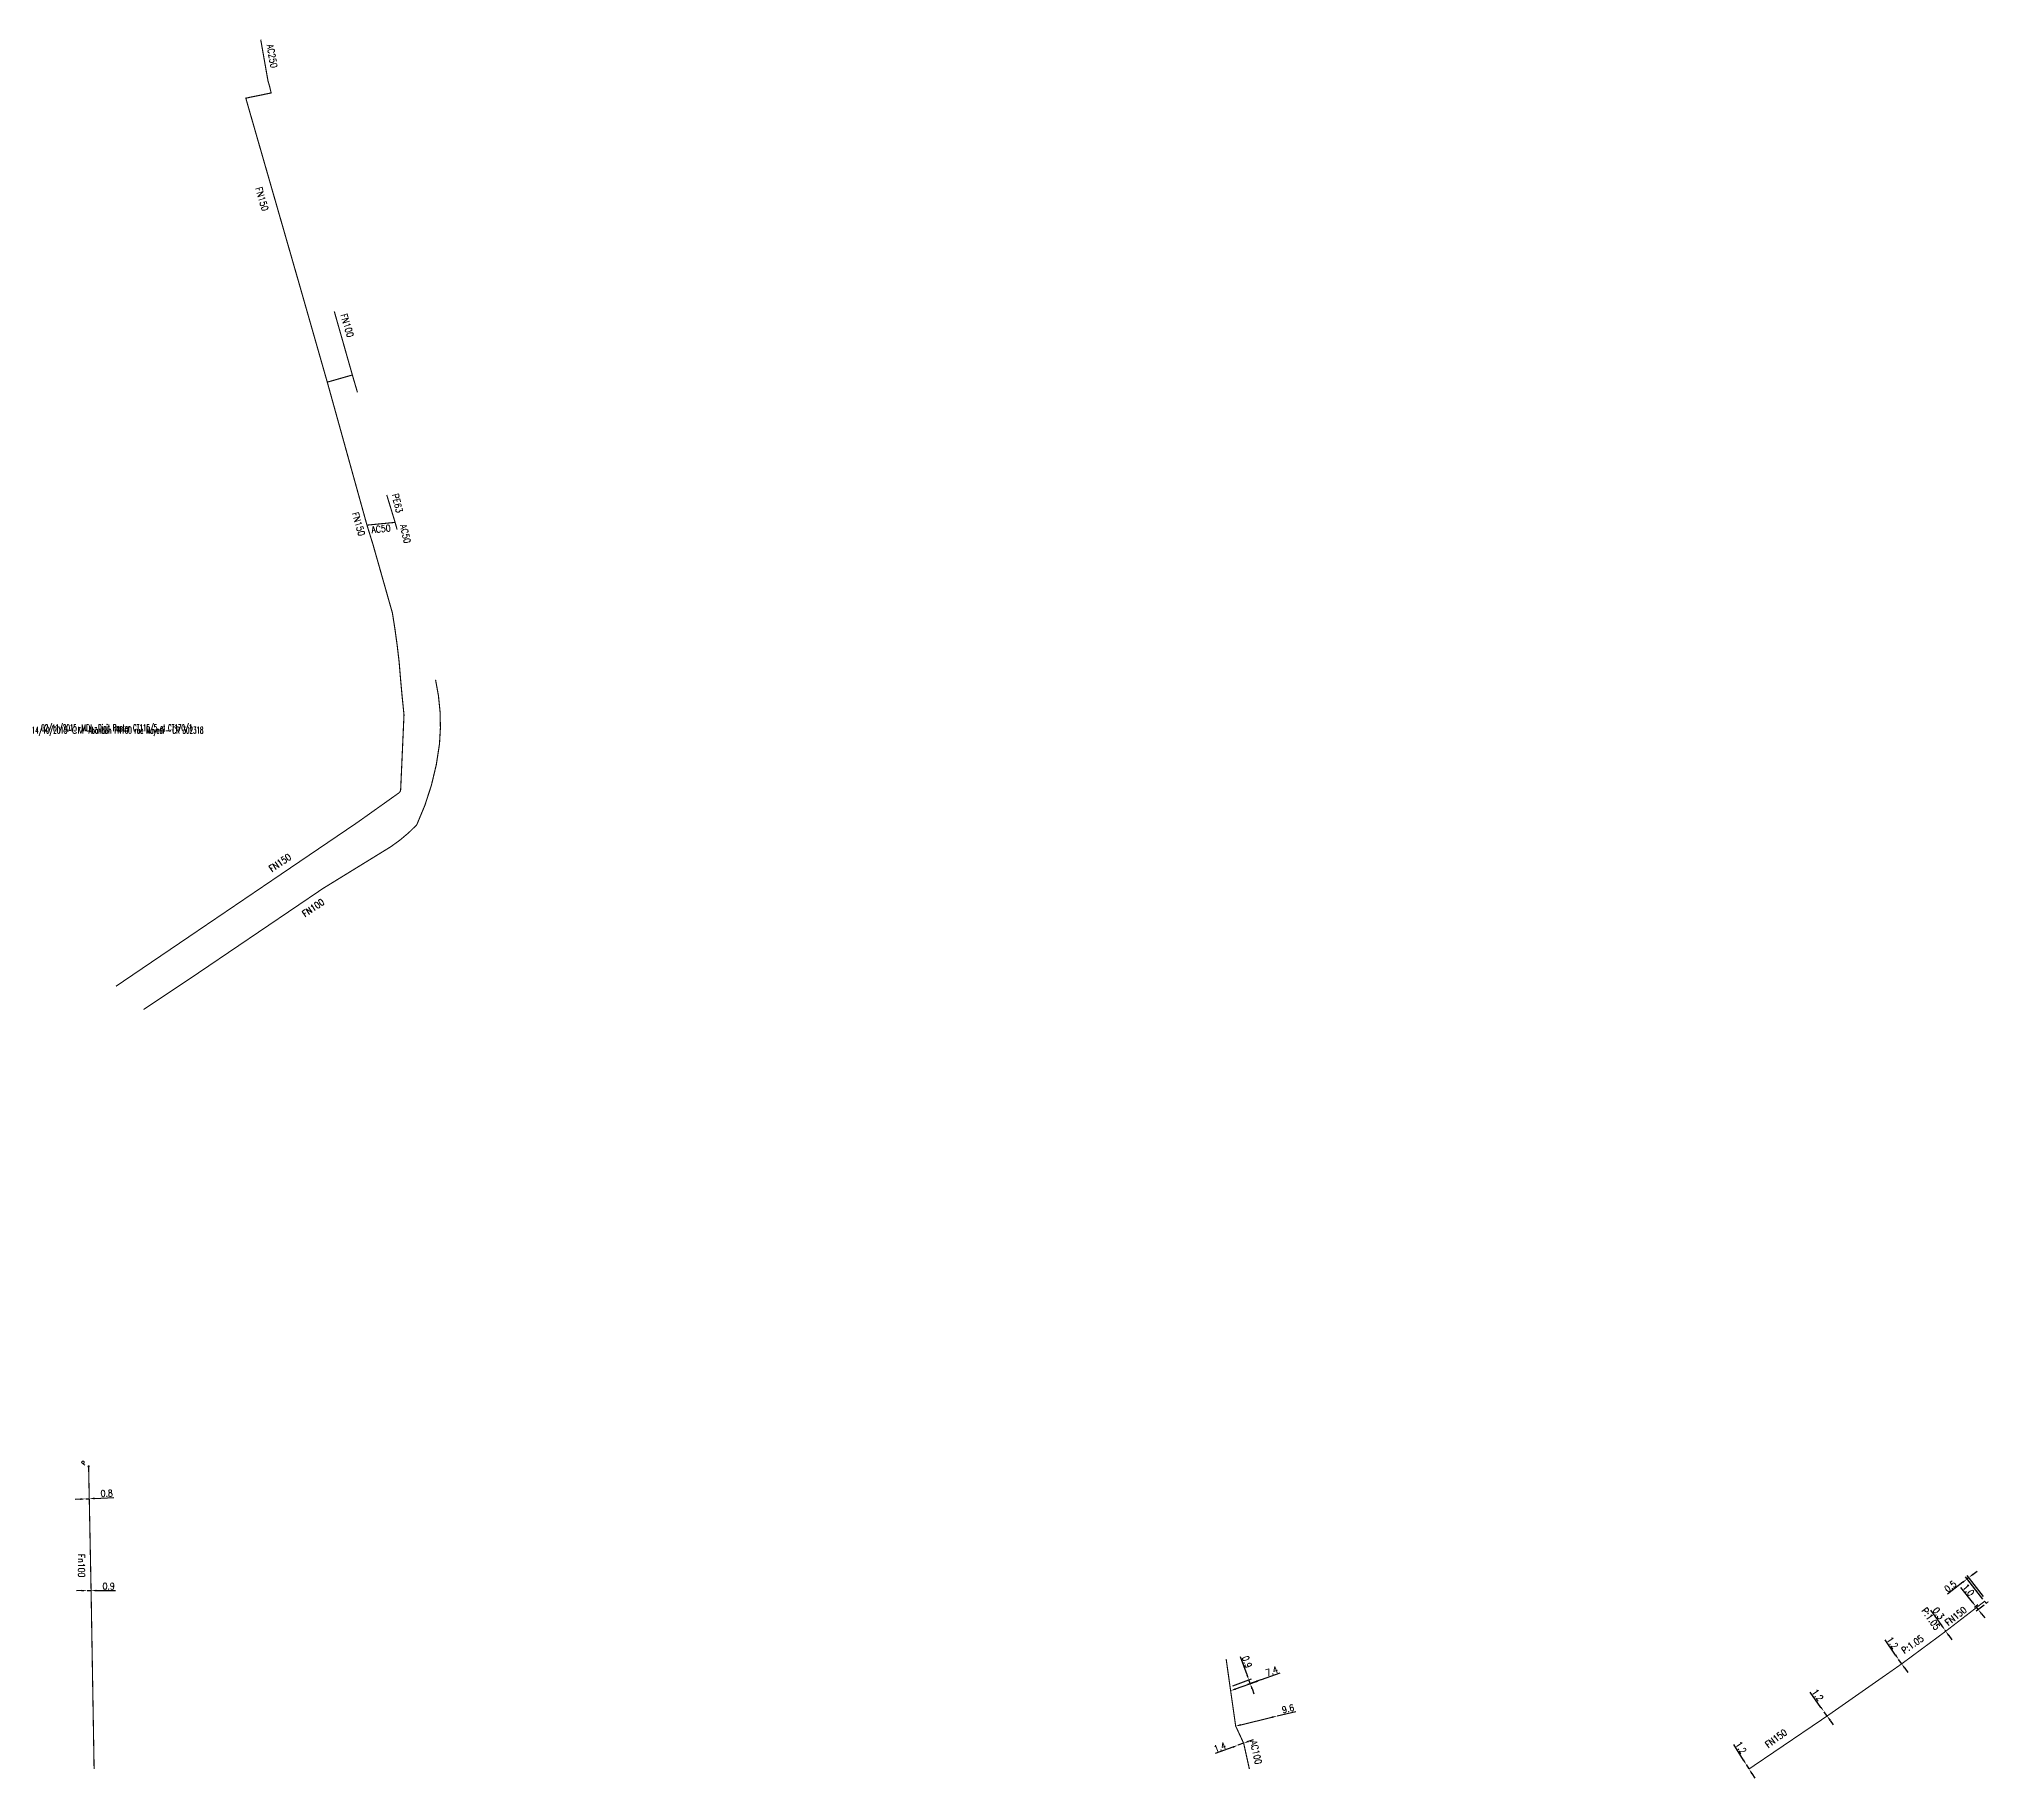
# Model space of a CAD drawing. Header units: millimetres. Extents: x 161000 to 162000, y 120998 to 122000.
# Drawn here: x 161025.5 to 161464.8, y 120998 to 121389.9 of the extents above; entities that cross this region are included whole.
import ezdxf
from ezdxf.enums import TextEntityAlignment as Align

# ---------------------------------------------------------------- set-up
doc = ezdxf.new("R2010")
doc.units = ezdxf.units.MM
doc.layers.get('0').update_dxf_attribs({"linetype": 'CONTINUOUS'})
doc.layers.get('Defpoints').update_dxf_attribs({"linetype": 'CONTINUOUS'})
for name, color, linetype in [('L_300', 7, 'CONTINUOUS'), ('L_908', 5, 'CONTINUOUS'), ('L_910', 7, 'CONTINUOUS')]:
    doc.layers.add(name, color=color, linetype=linetype)
doc.styles.add('G_ROMANS', font='ROMANS.SHX', dxfattribs={"width": 0.75})
doc.styles.get("Standard").update_dxf_attribs({"font": 'romans.shx', "width": 0.85})
doc.linetypes.add('BP_HS', pattern='A,2,-1,["G",Standard,S=0.85,R=0,X=-0.27,Y=-0.4],-1', length=4)
doc.dimstyles.get("Standard").update_dxf_attribs({"dimtxt": 1.5, "dimasz": 1.2, "dimexe": 0.625, "dimexo": 0.625, "dimgap": 0.25, "dimtad": 1, "dimdec": 1, "dimzin": 0, "dimdsep": 46, "dimtxsty": 'Standard', "dimcen": -0.5, "dimadec": 0, "dimazin": 0, "dimtfac": 1, "dimtdec": 1, "dimtmove": 0, "dimatfit": 3, "dimfxl": 0, "dimtolj": 1, "dimtzin": 0, "dimarcsym": 0})

# ---------------------------------------------------------------- blocks, each defined once
blk = doc.blocks.new('*D1')
at = {"layer": 'Defpoints', "color": 0, "linetype": 'Continuous', "transparency": 16777216}
for p in [(161035.99, 121060.9), (161035.99, 121060.9), (161036.79, 121060.94)]:
    blk.add_point(p, dxfattribs=at)
at = {"layer": 'L_908', "color": 0, "linetype": 'Continuous', "lineweight": -2, "transparency": 16777216}
for p, q in [((161034.79, 121060.83), (161033.59, 121060.77)), ((161035.99, 121060.9), (161036.79, 121060.94)), ((161037.98, 121061), (161042.35, 121061.23))]:
    blk.add_line(p, q, dxfattribs=at)
at = {"layer": 'L_908', "color": 0, "linetype": 'Continuous', "transparency": 16777216}
for points in [[(161034.78, 121061.03), (161034.8, 121060.63), (161035.99, 121060.9)], [(161037.97, 121061.2), (161037.99, 121060.8), (161036.79, 121060.94)]]:
    blk.add_solid(points, dxfattribs=at)
at = {"layer": 'L_908', "color": 0, "linetype": 'Continuous', "transparency": 16777216, "insert": (161040.71, 121062.15), "char_height": 1.5, "attachment_point": 5, "rotation": 3.0254}
blk.add_mtext('\\A1;0.8', dxfattribs=at)
blk = doc.blocks.new('*D2')
at = {"layer": 'Defpoints', "color": 0, "linetype": 'Continuous', "transparency": 16777216}
for p in [(161036.3, 121040.22), (161036.3, 121040.22), (161037.2, 121040.22)]:
    blk.add_point(p, dxfattribs=at)
at = {"layer": 'L_908', "color": 0, "linetype": 'Continuous', "lineweight": -2, "transparency": 16777216}
for p, q in [((161035.1, 121040.21), (161033.9, 121040.2)), ((161036.3, 121040.22), (161037.2, 121040.22)), ((161038.4, 121040.23), (161042.71, 121040.25))]:
    blk.add_line(p, q, dxfattribs=at)
at = {"layer": 'L_908', "color": 0, "linetype": 'Continuous', "transparency": 16777216}
for points in [[(161035.1, 121040.41), (161035.1, 121040.01), (161036.3, 121040.22)], [(161038.4, 121040.43), (161038.4, 121040.03), (161037.2, 121040.22)]]:
    blk.add_solid(points, dxfattribs=at)
at = {"layer": 'L_908', "color": 0, "linetype": 'Continuous', "transparency": 16777216, "insert": (161041.15, 121041.24), "char_height": 1.5, "attachment_point": 5, "rotation": 0.2821}
blk.add_mtext('\\A1;0.9', dxfattribs=at)
blk = doc.blocks.new('L_300_12')
at = {"color": 0, "linetype": 'Continuous', "const_width": 0.248, "flags": 128}
blk.add_lwpolyline([(-0.13, 0, 1), (0.13, 0, 1)], format="xyb", close=True, dxfattribs=at)
at = {"linetype": 'Continuous', "style": 'G_ROMANS', "width": 0.75}
blk.add_attdef('P', text='', height=1, dxfattribs=at).set_placement((0, 1.33), align=Align.MIDDLE_CENTER)
at = {"color": 0, "linetype": 'Continuous', "width": 0.75, "flags": 3}
for tag, p in [('DEF_LEG', (0, -5)), ('DEF_COUP', (0, -7.5)), ('DEF_TYPE', (0, -10))]:
    blk.add_attdef(tag, text='', height=1.2, dxfattribs=at).set_placement(p, align=Align.MIDDLE)
blk = doc.blocks.new('GIS_MODF')
at = {"color": 0, "linetype": 'Continuous', "flags": 128}
for points in [[(-2.18, -0.01), (-1.68, -0.01)], [(1.52, -0.01), (2.02, -0.01)]]:
    blk.add_lwpolyline(points, dxfattribs=at)
at = {"color": 0, "linetype": 'Continuous', "width": 0.5}
blk.add_attdef('DATE', text='', height=1.5, dxfattribs=at).set_placement((-2.5, -0.8), align=Align.RIGHT)
at = {"color": 0, "linetype": 'Continuous', "width": 1.771291}
blk.add_attdef('USER', text='', height=1.5, dxfattribs=at).set_placement((-1.51, -0.8), (1.28, -0.8), align=Align.FIT)
at = {"color": 0, "linetype": 'Continuous', "width": 0.5}
blk.add_attdef('DESC', (2.29, -0.8), '', height=1.5, dxfattribs=at)
blk = doc.blocks.new('*D12')
at = {"layer": 'Defpoints', "color": 0, "linetype": 'Continuous', "transparency": 16777216}
for p in [(161454.86, 121031.27), (161454.86, 121031.27), (161455, 121031.06)]:
    blk.add_point(p, dxfattribs=at)
at = {"layer": 'L_908', "color": 0, "linetype": 'Continuous', "lineweight": -2, "transparency": 16777216}
for p, q in [((161454.17, 121032.25), (161451.65, 121035.82)), ((161455, 121031.06), (161454.86, 121031.27)), ((161455.69, 121030.08), (161456.39, 121029.1))]:
    blk.add_line(p, q, dxfattribs=at)
at = {"layer": 'L_908', "color": 0, "linetype": 'Continuous', "transparency": 16777216}
for points in [[(161454.33, 121032.36), (161454, 121032.13), (161454.86, 121031.27)], [(161455.86, 121030.2), (161455.53, 121029.97), (161455, 121031.06)]]:
    blk.add_solid(points, dxfattribs=at)
at = {"layer": 'L_908', "color": 0, "linetype": 'Continuous', "transparency": 16777216, "insert": (161453.38, 121035.1), "char_height": 1.5, "attachment_point": 5, "rotation": 305.2175}
blk.add_mtext('\\A1;0.3', dxfattribs=at)
blk = doc.blocks.new('*D13')
at = {"layer": 'Defpoints', "color": 0, "linetype": 'Continuous', "transparency": 16777216}
for p in [(161464.13, 121037.36), (161461.02, 121036.12), (161461.75, 121036.69)]:
    blk.add_point(p, dxfattribs=at)
at = {"layer": 'L_908', "color": 0, "linetype": 'Continuous', "lineweight": -2, "transparency": 16777216}
for p, q in [((161461, 121037.63), (161458.41, 121040.92)), ((161461.51, 121036.51), (161462.24, 121037.08)), ((161462.33, 121035.94), (161461.75, 121036.69)), ((161463.64, 121036.97), (161461.84, 121035.56)), ((161463.08, 121035), (161463.82, 121034.06))]:
    blk.add_line(p, q, dxfattribs=at)
at = {"layer": 'L_908', "color": 0, "linetype": 'Continuous', "transparency": 16777216}
for points in [[(161461.16, 121037.76), (161460.85, 121037.51), (161461.75, 121036.69)], [(161463.23, 121035.12), (161462.92, 121034.88), (161462.33, 121035.94)]]:
    blk.add_solid(points, dxfattribs=at)
at = {"layer": 'L_908', "color": 0, "linetype": 'Continuous', "transparency": 16777216, "insert": (161460.12, 121040.37), "char_height": 1.5, "attachment_point": 5, "rotation": 308.2169}
blk.add_mtext('\\A1;1.0', dxfattribs=at)
blk = doc.blocks.new('*D18')
at = {"layer": 'Defpoints', "color": 0, "linetype": 'Continuous', "transparency": 16777216}
for p in [(161444.4, 121024.7), (161444.4, 121024.7), (161445.08, 121023.71)]:
    blk.add_point(p, dxfattribs=at)
at = {"layer": 'L_908', "color": 0, "linetype": 'Continuous', "lineweight": -2, "transparency": 16777216}
for p, q in [((161443.72, 121025.69), (161441.34, 121029.13)), ((161445.08, 121023.71), (161444.4, 121024.7)), ((161445.77, 121022.72), (161446.45, 121021.74))]:
    blk.add_line(p, q, dxfattribs=at)
at = {"layer": 'L_908', "color": 0, "linetype": 'Continuous', "transparency": 16777216}
for points in [[(161443.89, 121025.8), (161443.56, 121025.57), (161444.4, 121024.7)], [(161445.93, 121022.84), (161445.6, 121022.61), (161445.08, 121023.71)]]:
    blk.add_solid(points, dxfattribs=at)
at = {"layer": 'L_908', "color": 0, "linetype": 'Continuous', "transparency": 16777216, "insert": (161443.01, 121028.47), "char_height": 1.5, "attachment_point": 5, "rotation": 304.6152}
blk.add_mtext('\\A1;1.2', dxfattribs=at)
blk = doc.blocks.new('*D19')
at = {"layer": 'Defpoints', "color": 0, "linetype": 'Continuous', "transparency": 16777216}
for p in [(161427.59, 121012.93), (161427.59, 121012.93), (161428.28, 121011.95)]:
    blk.add_point(p, dxfattribs=at)
at = {"layer": 'L_908', "color": 0, "linetype": 'Continuous', "lineweight": -2, "transparency": 16777216}
for p, q in [((161426.89, 121013.91), (161424.46, 121017.32)), ((161428.28, 121011.95), (161427.59, 121012.93)), ((161428.98, 121010.98), (161429.68, 121010))]:
    blk.add_line(p, q, dxfattribs=at)
at = {"layer": 'L_908', "color": 0, "linetype": 'Continuous', "transparency": 16777216}
for points in [[(161427.06, 121014.02), (161426.73, 121013.79), (161427.59, 121012.93)], [(161429.14, 121011.09), (161428.82, 121010.86), (161428.28, 121011.95)]]:
    blk.add_solid(points, dxfattribs=at)
at = {"layer": 'L_908', "color": 0, "linetype": 'Continuous', "transparency": 16777216, "insert": (161426.15, 121016.68), "char_height": 1.5, "attachment_point": 5, "rotation": 305.4392}
blk.add_mtext('\\A1;1.2', dxfattribs=at)
blk = doc.blocks.new('*D20')
at = {"layer": 'Defpoints', "color": 0, "linetype": 'Continuous', "transparency": 16777216}
for p in [(161410.09, 121000.99), (161410.09, 121000.99), (161410.7, 121000.02)]:
    blk.add_point(p, dxfattribs=at)
at = {"layer": 'L_908', "color": 0, "linetype": 'Continuous', "lineweight": -2, "transparency": 16777216}
for p, q in [((161409.45, 121002.01), (161407.24, 121005.56)), ((161410.7, 121000.02), (161410.09, 121000.99)), ((161411.33, 120999), (161411.97, 120997.98))]:
    blk.add_line(p, q, dxfattribs=at)
at = {"layer": 'L_908', "color": 0, "linetype": 'Continuous', "transparency": 16777216}
for points in [[(161409.62, 121002.12), (161409.28, 121001.9), (161410.09, 121000.99)], [(161411.5, 120999.1), (161411.16, 120998.89), (161410.7, 121000.02)]]:
    blk.add_solid(points, dxfattribs=at)
at = {"layer": 'L_908', "color": 0, "linetype": 'Continuous', "transparency": 16777216, "insert": (161408.88, 121004.83), "char_height": 1.5, "attachment_point": 5, "rotation": 301.9562}
blk.add_mtext('\\A1;1.2', dxfattribs=at)
blk = doc.blocks.new('*D21')
at = {"layer": 'Defpoints', "color": 0, "linetype": 'Continuous', "transparency": 16777216}
for p in [(161460.21, 121043.16), (161463.77, 121037.82), (161463.94, 121038.41)]:
    blk.add_point(p, dxfattribs=at)
at = {"layer": 'L_908', "color": 0, "linetype": 'Continuous', "lineweight": -2, "transparency": 16777216}
for p, q in [((161458.87, 121042.1), (161455.44, 121039.4)), ((161463.38, 121038.31), (161459.43, 121043.34)), ((161460.21, 121043.16), (161459.81, 121042.85)), ((161463.55, 121038.91), (161459.82, 121043.65)), ((161461.15, 121043.9), (161462.09, 121044.64))]:
    blk.add_line(p, q, dxfattribs=at)
at = {"layer": 'L_908', "color": 0, "linetype": 'Continuous', "transparency": 16777216}
for points in [[(161458.75, 121042.26), (161458.99, 121041.95), (161459.81, 121042.85)], [(161461.02, 121044.05), (161461.27, 121043.74), (161460.21, 121043.16)]]:
    blk.add_solid(points, dxfattribs=at)
at = {"layer": 'L_908', "color": 0, "linetype": 'Continuous', "transparency": 16777216, "insert": (161456.06, 121041.17), "char_height": 1.5, "attachment_point": 5, "rotation": 38.2169}
blk.add_mtext('\\A1;0.5', dxfattribs=at)
blk = doc.blocks.new('*D27')
at = {"layer": 'Defpoints', "color": 0, "linetype": 'Continuous', "transparency": 16777216}
for p in [(161304.37, 121011.96), (161304.37, 121011.96), (161295.05, 121009.68)]:
    blk.add_point(p, dxfattribs=at)
at = {"layer": 'L_908', "color": 0, "linetype": 'Continuous', "lineweight": -2, "transparency": 16777216}
for p, q in [((161296.21, 121009.97), (161303.21, 121011.68)), ((161304.37, 121011.96), (161308.62, 121013))]:
    blk.add_line(p, q, dxfattribs=at)
at = {"layer": 'L_908', "color": 0, "linetype": 'Continuous', "transparency": 16777216}
for points in [[(161303.16, 121011.87), (161303.25, 121011.48), (161304.37, 121011.96)], [(161296.17, 121010.16), (161296.26, 121009.77), (161295.05, 121009.68)]]:
    blk.add_solid(points, dxfattribs=at)
at = {"layer": 'L_908', "color": 0, "linetype": 'Continuous', "transparency": 16777216, "insert": (161306.84, 121013.59), "char_height": 1.5, "attachment_point": 5, "rotation": 13.7247}
blk.add_mtext('\\A1;9.6', dxfattribs=at)
blk = doc.blocks.new('*D28')
at = {"layer": 'Defpoints', "color": 0, "linetype": 'Continuous', "transparency": 16777216}
for p in [(161300.87, 121020.17), (161300.87, 121020.17), (161293.91, 121017.65)]:
    blk.add_point(p, dxfattribs=at)
at = {"layer": 'L_908', "color": 0, "linetype": 'Continuous', "lineweight": -2, "transparency": 16777216}
for p, q in [((161295.04, 121018.05), (161299.74, 121019.76)), ((161300.87, 121020.17), (161305.04, 121021.68))]:
    blk.add_line(p, q, dxfattribs=at)
at = {"layer": 'L_908', "color": 0, "linetype": 'Continuous', "transparency": 16777216}
for points in [[(161299.67, 121019.95), (161299.81, 121019.57), (161300.87, 121020.17)], [(161294.97, 121018.24), (161295.11, 121017.87), (161293.91, 121017.65)]]:
    blk.add_solid(points, dxfattribs=at)
at = {"layer": 'L_908', "color": 0, "linetype": 'Continuous', "transparency": 16777216, "insert": (161303.18, 121022.07), "char_height": 1.5, "attachment_point": 5, "rotation": 19.944}
blk.add_mtext('\\A1;7.4', dxfattribs=at)
blk = doc.blocks.new('*D29')
at = {"layer": 'Defpoints', "color": 0, "linetype": 'Continuous', "transparency": 16777216}
for p in [(161295.53, 121005.35), (161295.53, 121005.35), (161296.84, 121005.84)]:
    blk.add_point(p, dxfattribs=at)
at = {"layer": 'L_908', "color": 0, "linetype": 'Continuous', "lineweight": -2, "transparency": 16777216}
for p, q in [((161297.97, 121006.25), (161299.09, 121006.67)), ((161294.4, 121004.94), (161290.41, 121003.47)), ((161296.84, 121005.84), (161295.53, 121005.35))]:
    blk.add_line(p, q, dxfattribs=at)
at = {"layer": 'L_908', "color": 0, "linetype": 'Continuous', "transparency": 16777216}
for points in [[(161297.9, 121006.44), (161298.03, 121006.07), (161296.84, 121005.84)], [(161294.33, 121005.13), (161294.47, 121004.75), (161295.53, 121005.35)]]:
    blk.add_solid(points, dxfattribs=at)
at = {"layer": 'L_908', "color": 0, "linetype": 'Continuous', "transparency": 16777216, "insert": (161291.5, 121004.94), "char_height": 1.5, "attachment_point": 5, "rotation": 20.227}
blk.add_mtext('\\A1;1.4', dxfattribs=at)
blk = doc.blocks.new('*D30')
at = {"layer": 'Defpoints', "color": 0, "linetype": 'Continuous', "transparency": 16777216}
for p in [(161301.32, 121020.33), (161293.78, 121018.56), (161298.33, 121019.25)]:
    blk.add_point(p, dxfattribs=at)
at = {"layer": 'L_908', "color": 0, "linetype": 'Continuous', "lineweight": -2, "transparency": 16777216}
for p, q in [((161297.61, 121021.22), (161296.14, 121025.27)), ((161294.37, 121018.77), (161298.61, 121020.31)), ((161300.73, 121020.12), (161297.74, 121019.03)), ((161298.33, 121019.25), (161298.02, 121020.09)), ((161298.73, 121018.12), (161299.14, 121016.99))]:
    blk.add_line(p, q, dxfattribs=at)
at = {"layer": 'L_908', "color": 0, "linetype": 'Continuous', "transparency": 16777216}
for points in [[(161297.8, 121021.29), (161297.42, 121021.15), (161298.02, 121020.09)], [(161298.92, 121018.19), (161298.55, 121018.05), (161298.33, 121019.25)]]:
    blk.add_solid(points, dxfattribs=at)
at = {"layer": 'L_908', "color": 0, "linetype": 'Continuous', "transparency": 16777216, "insert": (161297.61, 121024.15), "char_height": 1.5, "attachment_point": 5, "rotation": 289.944}
blk.add_mtext('\\A1;0.9', dxfattribs=at)

msp = doc.modelspace()

# ---------------------------------------------------------------- linework, layer by layer
at = {"layer": 'L_908', "linetype": 'BP_HS', "ltscale": 0.5, "const_width": 0.25}
for points in [[(161042.8, 121176.43), (161042.8, 121176.43), (161042.8, 121176.43), (161042.8, 121176.43), (161042.8, 121176.43), (161097.19, 121213.36), (161106.52, 121220, 0.231153), (161106.94, 121220.77), (161107.69, 121237.64, -0.007325), (161106.6, 121249.51, 0.014526), (161105.08, 121260.57), (161100.72, 121275.95), (161099.35, 121280.37), (161090.41, 121312.6), (161090.41, 121312.6), (161090.41, 121312.6), (161083.57, 121336.53), (161072.05, 121376.61), (161077.77, 121377.78), (161077.4, 121379.31), (161077.05, 121380.51), (161075.41, 121389.82)], [(161049.02, 121171.19), (161049.02, 121171.19), (161059.21, 121177.98), (161089.44, 121198.48), (161104.69, 121207.87), (161104.69, 121207.87, 0.055475), (161110.56, 121212.81, 0.080738), (161115.69, 121231.07, 0.001449), (161115.69, 121231.07, 0.078516), (161114.8, 121245.52)]]:
    msp.add_lwpolyline(points, format="xyb", dxfattribs=at)
for points in [[(161091.99, 121328.53), (161096.06, 121314.21), (161097.2, 121310.31)], [(161090.41, 121312.6), (161096.06, 121314.21)], [(161103.8, 121287.19), (161105.69, 121280.99), (161106.14, 121279.37)], [(161105.69, 121280.99), (161099.35, 121280.37)]]:
    msp.add_lwpolyline(points, dxfattribs=at)
at = {"layer": 'L_908', "linetype": 'BP_HS', "const_width": 0.25, "flags": 128}
msp.add_lwpolyline([(161037.88, 121000), (161037.2, 121040.22), (161036.79, 121060.94), (161036.64, 121068.21)], dxfattribs=at)
at = {"layer": 'L_908', "linetype": 'BP_HS', "ltscale": 0.5, "const_width": 0.25, "flags": 128}
for points in [[(161410.67, 121000), (161410.7, 121000.02), (161428.28, 121011.95), (161445.08, 121023.71), (161445.08, 121023.71), (161445.08, 121023.71), (161455, 121031.06), (161455, 121031.06), (161459.44, 121034.48), (161463.77, 121037.82), (161463.99, 121037.54)], [(161463.99, 121037.54), (161464.13, 121037.36), (161464.13, 121037.36), (161464.63, 121037.75)], [(161293.78, 121018.56), (161292.9, 121024.81)], [(161298.14, 121000), (161296.84, 121005.84), (161295.05, 121009.68), (161293.91, 121017.65), (161293.78, 121018.56)]]:
    msp.add_lwpolyline(points, dxfattribs=at)

# ---------------------------------------------------------------- block references
at = {"layer": 'L_300', "ltscale": 0.5, "rotation": 54.83160071663094}
msp.add_blockref('L_300_12', (161036.64, 121068.21), dxfattribs=at).add_auto_attribs({'P': 'P'})
at = {"layer": 'L_910', "color": 7, "linetype": 'Continuous'}
ref = msp.add_blockref('GIS_MODF', (161034.33, 121234.18), dxfattribs=at)
ref.add_attrib('DATE', '14/10/2015', dxfattribs={"layer": '0', "color": 0, "linetype": 'Continuous', "height": 1.5, "width": 0.5}).set_placement((161031.83, 121233.38), align=Align.RIGHT)
ref.add_attrib('USER', 'CM', dxfattribs={"layer": '0', "color": 0, "linetype": 'Continuous', "height": 1.5, "width": 0.950449}).set_placement((161032.82, 121233.38), (161035.61, 121233.38), align=Align.FIT)
ref.add_attrib('DESC', 'Abandon FN100 rue Mayeur- CR 302318', (161036.62, 121233.38), dxfattribs={"layer": '0', "color": 0, "linetype": 'Continuous', "height": 1.5, "width": 0.5})
at = {"layer": 'L_910', "ltscale": 0.5}
ref = msp.add_blockref('GIS_MODF', (161036.49, 121234.75), dxfattribs=at)
ref.add_attrib('DATE', '02/11/2015', dxfattribs={"layer": '0', "color": 0, "linetype": 'Continuous', "height": 1.5, "width": 0.5}).set_placement((161033.99, 121233.95), align=Align.RIGHT)
ref.add_attrib('USER', 'MDL', dxfattribs={"layer": '0', "color": 0, "linetype": 'Continuous', "height": 1.5, "width": 0.638826}).set_placement((161034.98, 121233.95), (161037.77, 121233.95), align=Align.FIT)
ref.add_attrib('DESC', 'Digit Raster CT115/5 et CT170/1', (161038.78, 121233.95), dxfattribs={"layer": '0', "color": 0, "linetype": 'Continuous', "height": 1.5, "width": 0.5})

# ---------------------------------------------------------------- texts
at = {"layer": 'L_908', "linetype": 'Continuous', "width": 0.85}
for s, rotation, p in [('AC250', 279.9873, (161076.76, 121388.64)), ('FN150', 286.6524, (161074.21, 121356.29)), ('FN100', 286.9238, (161093.37, 121327.79)), ('PE63', 283.6178, (161104.95, 121287.26)), ('FN150', 286.6524, (161095.96, 121283.02)), ('AC50', 5.5402, (161100.43, 121278.57)), ('AC50', 283.6178, (161106.78, 121280.34)), ('FN150', 34.4725, (161077.93, 121202.11)), ('FN100', 34.4725, (161085.4, 121191.95)), ('Fn100', 270.7973, (161034.26, 121048.5)), ('P:1.05', 305.2175, (161449.46, 121035.69)), ('FN150', 38.2169, (161455.59, 121032.19)), ('P:1.05', 35.0311, (161445.69, 121025.91)), ('FN150', 36.6642, (161415.03, 121004.66)), ('AC100', 282.5825, (161298.32, 121006.23))]:
    msp.add_text(s, height=1.5, rotation=rotation, dxfattribs=at).set_placement(p)

# ---------------------------------------------------------------- dimensions: what is measured, and where the dimension line sits
at = {"layer": 'L_908', "linetype": 'Continuous'}
for base, p1, p2, angle, picture, middle in [((161035.99, 121060.9), (161036.79, 121060.94), (161035.99, 121060.9), 3.0254, '*D1', (161040.77, 121061.15)), ((161036.3, 121040.22), (161037.2, 121040.22), (161036.3, 121040.22), 0.2821, '*D2', (161041.15, 121040.24)), ((161460.21, 121043.16), (161463.77, 121037.82), (161463.94, 121038.41), 218.2169, '*D21', (161456.68, 121040.38)), ((161461.747, 121036.6896), (161464.133, 121037.3592), (161461.0216, 121036.1185), 308.2169, '*D13', (161459.3376, 121039.7495)), ((161454.8586, 121031.2657), (161455.0028, 121031.0615), (161454.8586, 121031.2657), 305.2175, '*D12', (161452.5601, 121034.5219)), ((161444.4, 121024.7), (161445.08, 121023.71), (161444.4, 121024.7), 304.6152, '*D18', (161442.19, 121027.9)), ((161298.33, 121019.25), (161293.78, 121018.56), (161301.32, 121020.33), 109.944, '*D30', (161296.67, 121023.81)), ((161300.87, 121020.17), (161293.91, 121017.65), (161300.87, 121020.17), 199.944, '*D28', (161303.52, 121021.13)), ((161427.59, 121012.93), (161428.28, 121011.95), (161427.59, 121012.93), 305.4392, '*D19', (161425.33, 121016.1)), ((161304.37, 121011.96), (161295.05, 121009.68), (161304.37, 121011.96), 193.7247, '*D27', (161307.08, 121012.62)), ((161295.53, 121005.35), (161296.84, 121005.84), (161295.53, 121005.35), 20.227, '*D29', (161291.84, 121004)), ((161410.09, 121000.99), (161410.7, 121000.02), (161410.09, 121000.99), 301.9562, '*D20', (161408.03, 121004.3))]:
    dim = msp.add_linear_dim(base=base, p1=p1, p2=p2, angle=angle, dimstyle='Standard', dxfattribs=at)
    dim.commit()
    dim.dimension.update_dxf_attribs({"geometry": picture, "text_midpoint": middle, "dimtype": 160})

doc.saveas('drawing.dxf')
